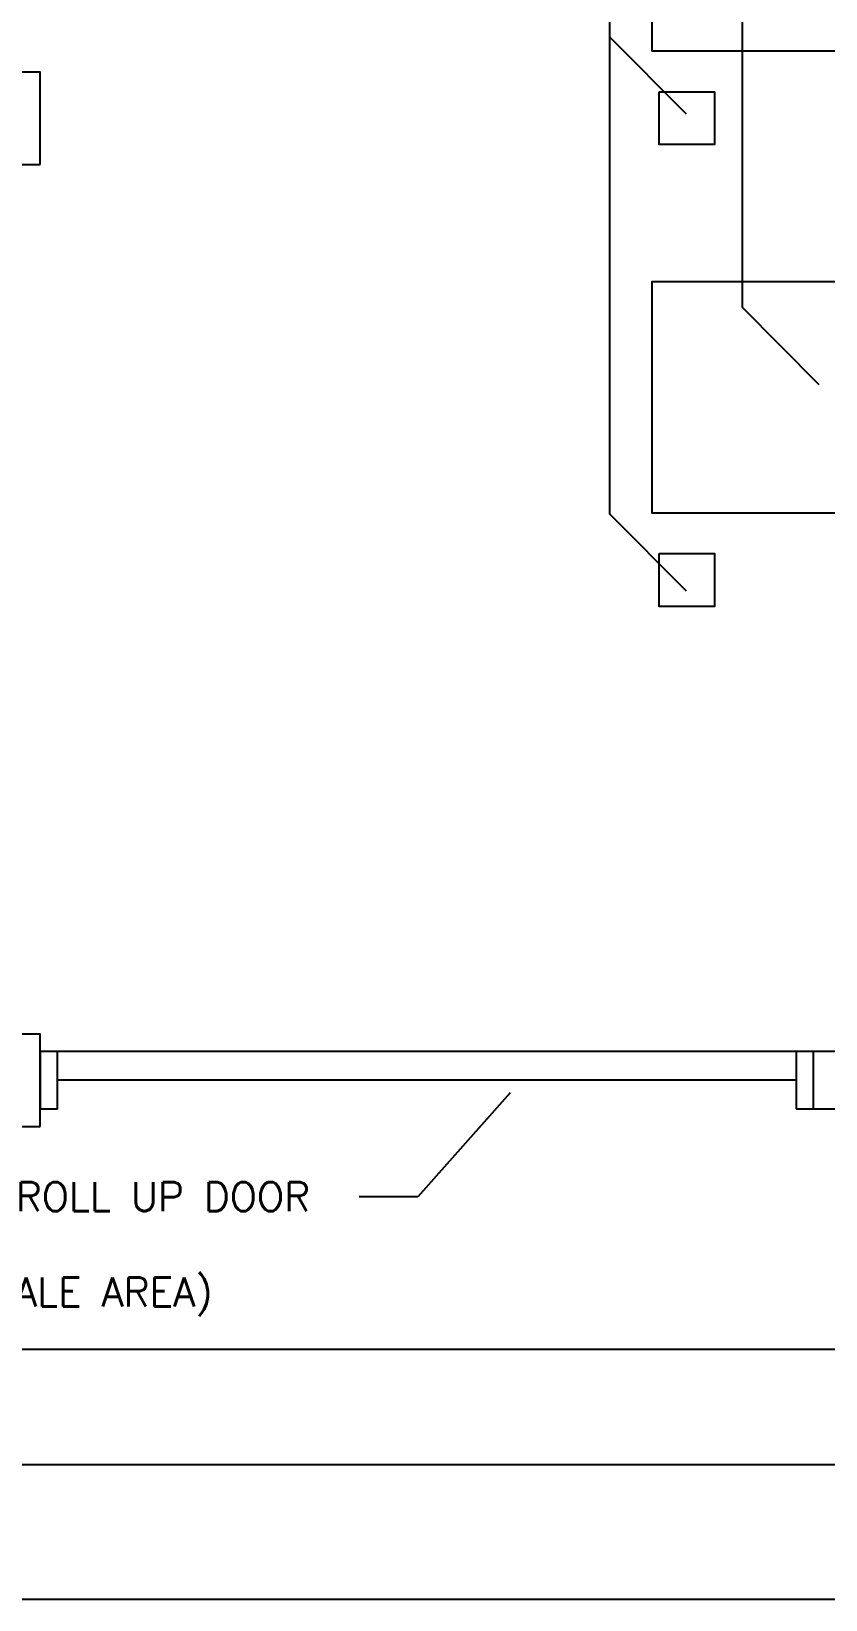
# Model space of a CAD drawing. Header units: inches. Extents: x 68782 to 87500, y -27905 to -16049.
# Drawn here: x 78472 to 80537, y -27905 to -23829 of the extents above; entities that cross this region are included whole.
import ezdxf

# ---------------------------------------------------------------- set-up
doc = ezdxf.new("R2010")
doc.units = ezdxf.units.IN
doc.header["$MEASUREMENT"] = 0
doc.layers.add('M-HVAC-PIPE-TEXT', color=2, linetype='Continuous', lineweight=25)
doc.layers.add('M-X-BKGD', color=8, linetype='Continuous')
doc.styles.add('SIMS', font='simplex.shx')
doc.styles.get("Standard").update_dxf_attribs({"font": 'arial.ttf'})
doc.dimstyles.get("Standard").update_dxf_attribs({"dimtxt": 0.18, "dimasz": 0.18, "dimexe": 0.18, "dimexo": 0.0625, "dimgap": 0.09, "dimtad": 0, "dimtih": 1, "dimtoh": 1, "dimdec": 4, "dimzin": 0, "dimdsep": 46, "dimtxsty": 'Standard', "dimcen": 0.09, "dimadec": 0, "dimazin": 0, "dimtfac": 1, "dimtdec": 4, "dimtofl": 0, "dimtmove": 0, "dimatfit": 3, "dimfxl": 1, "dimtolj": 1, "dimtzin": 0, "dimarcsym": 0})

# ---------------------------------------------------------------- blocks, each defined once
blk = doc.blocks.new('posts')
for points in [[(8031, 3645), (8031, 3885), (7791, 3885), (7791, 3645)], [(8031, 1145), (8031, 1385), (7791, 1385), (7791, 1145)]]:
    blk.add_lwpolyline(points, close=True)

msp = doc.modelspace()

# ---------------------------------------------------------------- linework, layer by layer
at = {"color": 1}
for points in [[(80175.1, -24044.1), (80175.1, -24044.2), (80175.1, -24044.1)], [(80175.1, -25283.8), (80175.1, -25283.9), (80175.1, -25283.9)]]:
    msp.add_solid(points, dxfattribs=at)
at = {"layer": 'M-X-BKGD', "color": 1}
for p, q in [((80320.2, -18501.9), (80320.2, -24546)), ((79975.2, -19038.5), (79975.2, -25082.6)), ((80175.1, -24044.1), (79975.2, -23842.9)), ((80520.1, -24747.2), (80320.2, -24546)), ((80175.1, -25283.8), (79975.2, -25082.6))]:
    msp.add_line(p, q, dxfattribs=at)
at = {"layer": 'M-X-BKGD'}
for p, q in [((78540, -26479.9), (78495, -26479.9)), ((78495, -26479.9), (78495, -26629.9)), ((78540, -26629.9), (78540, -26479.9)), ((80460, -26479.9), (78540, -26479.9)), ((83255, -26479.9), (80460, -26479.9)), ((80460, -26479.9), (80460, -26629.9)), ((80505, -26629.9), (80505, -26479.9)), ((80460, -26554.9), (78540, -26554.9)), ((78540, -26629.9), (78495, -26629.9)), ((83255, -26629.9), (80460, -26629.9)), ((80985, -27254.9), (76225.6, -27254.9)), ((80985, -27554.9), (76225.6, -27554.9)), ((84875, -27904.9), (72192.3, -27904.9))]:
    msp.add_line(p, q, dxfattribs=at)
for points in [[(81135, -23279.9), (80085, -23279.9), (80085, -23879.9), (81135, -23879.9)], [(81135, -24479.9), (80085, -24479.9), (80085, -25079.9), (81135, -25079.9)]]:
    msp.add_lwpolyline(points, dxfattribs=at)
for points in [[(80104.2, -23986.3), (80248.2, -23986.3), (80248.2, -24123.3), (80104.2, -24123.3)], [(80104.2, -25186.3), (80248.2, -25186.3), (80248.2, -25323.3), (80104.2, -25323.3)]]:
    msp.add_lwpolyline(points, close=True, dxfattribs=at)

# ---------------------------------------------------------------- block references
msp.add_blockref('posts', (70464, -27819.9), dxfattribs=at)

# ---------------------------------------------------------------- texts
at = {"layer": 'M-HVAC-PIPE-TEXT', "color": 3, "insert": (78432, -26894.9, -422.2), "char_height": 75, "attachment_point": 7, "style": 'SIMS'}
msp.add_mtext('\\A1;ROLL UP DOOR', dxfattribs=at)
at = {"layer": 'M-HVAC-PIPE-TEXT', "color": 3, "insert": (76941.4, -27067.8, -422.2), "char_height": 75, "width": 2390.022, "attachment_point": 1, "style": 'SIMS'}
msp.add_mtext('\\A1;MAIN DISCHARGE (TO SOUTHVALE AREA)', dxfattribs=at)

# ---------------------------------------------------------------- leaders
at = {"color": 1}
msp.add_leader([(79716.9, -26587.8), (79476.9, -26858.4), (79324.8, -26858.4)], dimstyle='Standard', override={"dimscale": 1, "dimasz": 0.08, "dimtad": 0, "dimfxl": 0.009}, dxfattribs=at)
msp.add_leader([(79716.9, -26587.8), (79476.9, -26858.4), (79324.8, -26858.4)], dimstyle='Standard', override={"dimscale": 1, "dimasz": 0.08, "dimtad": 0, "dimfxl": 0.009}, dxfattribs=at)

doc.saveas('drawing.dxf')
